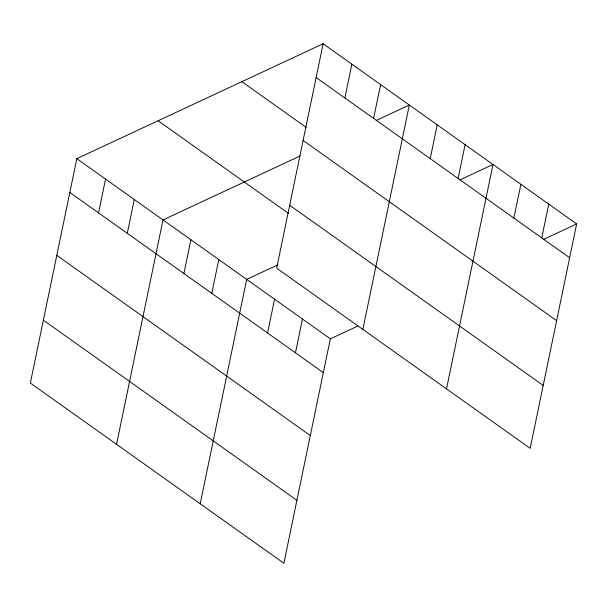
<?xml version="1.0" encoding="UTF-8"?>
<svg xmlns="http://www.w3.org/2000/svg" width="607" height="607" viewBox="0 0 607 607"><rect width="100%" height="100%" fill="white"/><g stroke="black" fill="none" stroke-linecap="round" stroke-linejoin="round"><path stroke-width="0.91" d="M323.129 43.757L276.663 268.15L530.177 448.338L576.65 223.945L323.129 43.757L76.823 158.662L30.35 383.055L283.871 563.243L330.337 338.85L357.432 326.209M98.554 212.875L105.55 179.08M127.288 233.293L134.284 199.506M116.544 444.324L163.017 219.924L300.131 155.961M183.906 273.537L190.901 239.742M211.79 293.356L218.793 259.568M200.211 503.78L246.677 279.387L278.006 264.773M267.566 333L274.569 299.205M344.867 97.97L351.863 64.175M295.457 352.819L302.453 319.024M373.593 118.388L380.597 84.601M362.857 329.419L409.323 105.019L376.302 120.421M430.219 158.632L437.215 124.837M458.103 178.45L465.099 144.663M446.517 388.875L492.99 164.482L459.969 179.884M513.879 218.095L520.874 184.3M541.763 237.914L548.766 204.119M543.629 239.348L576.65 223.945M316.133 77.552L569.654 257.732M241.844 81.679L306.118 127.356M303.105 140.445L556.627 320.633M289.683 205.257L543.204 385.437M158.101 120.74L288.765 213.611M76.823 158.662L330.337 338.85M69.82 192.457L323.341 372.637M56.8 255.357L310.314 435.538M43.378 320.162L296.899 500.343"/></g></svg>
